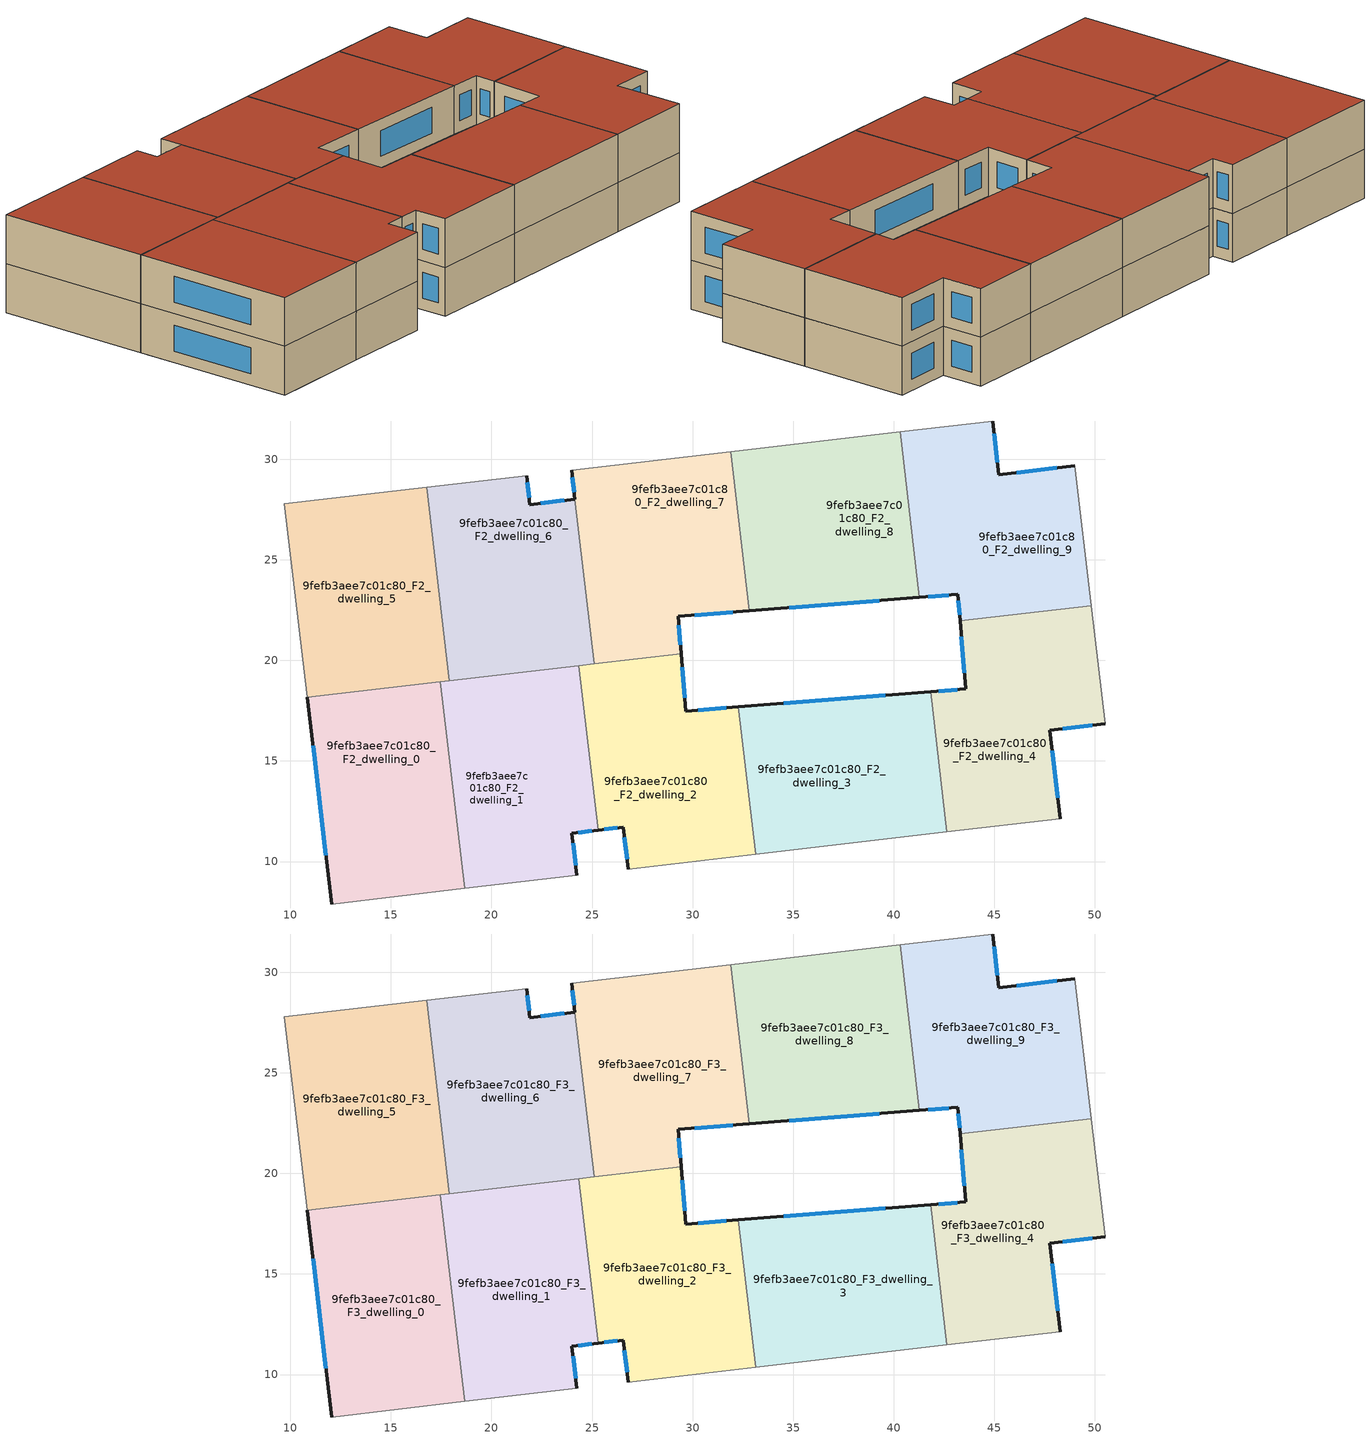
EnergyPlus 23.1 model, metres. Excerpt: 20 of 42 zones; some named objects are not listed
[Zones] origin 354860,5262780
9fefb3aee7c01c80_F2_dwelling_0
 floor to 9fefb3aee7c01c80_F1_dwelling_4 (EU_floor_Construction): 17.53,18.39 17.98,14.51 11.52,12.45 10.9,17.69 z6
 floor to 9fefb3aee7c01c80_F1_dwelling_5 (EU_floor_Construction): 17.98,14.51 18.44,10.62 13.76,8.09 12.05,7.89 11.52,12.45 z6
 floor to 9fefb3aee7c01c80_F1_dwelling_6 (EU_floor_Construction): 18.44,10.62 18.66,8.67 13.76,8.09 z6
 floor adiabatic (EU_floor_Construction): 17.46,18.94 17.53,18.39 10.9,17.69 10.84,18.16 z6
 wall outside (EU_wall_Construction): 10.84,18.16 12.05,7.89 z6:9
 wall to 9fefb3aee7c01c80_F2_dwelling_1 (EU_wall_Construction): 18.66,8.67 17.46,18.94 z6:9
 wall adiabatic (EU_wall_Construction): 12.05,7.89 18.66,8.67 z6:9
 wall to 9fefb3aee7c01c80_F2_dwelling_5 (EU_wall_Construction): 17.46,18.94 10.84,18.16 z6:9
 window (EU_Window_Construction): 11.13,15.75 11.77,10.3 z6.7:8.3
9fefb3aee7c01c80_F2_dwelling_1
 floor to 9fefb3aee7c01c80_F1_dwelling_5 (EU_floor_Construction): 24.71,16.65 25,14.18 18.44,10.62 17.98,14.51 z6
 floor to 9fefb3aee7c01c80_F1_dwelling_6 (EU_floor_Construction): 25,14.18 25.3,11.56 24,11.41 24.24,9.32 18.66,8.67 18.44,10.62 z6
 floor to 9fefb3aee7c01c80_F1_dwelling_3 (EU_floor_Construction): 24.35,19.74 24.42,19.11 17.53,18.39 17.46,18.94 z6
 floor to 9fefb3aee7c01c80_F1_dwelling_4 (EU_floor_Construction): 24.42,19.11 24.71,16.65 17.98,14.51 17.53,18.39 z6
 wall outside (EU_wall_Construction): 24.24,9.32 24,11.41 25.3,11.56 z6:9
 wall to 9fefb3aee7c01c80_F2_dwelling_2 (EU_wall_Construction): 25.3,11.56 24.35,19.74 z6:9
 wall adiabatic (EU_wall_Construction): 18.66,8.67 24.24,9.32 z6:9
 wall to 9fefb3aee7c01c80_F2_dwelling_6 (EU_wall_Construction): 24.35,19.74 17.9,18.99 z6:9
 wall to 9fefb3aee7c01c80_F2_dwelling_5 (EU_wall_Construction): 17.9,18.99 17.46,18.94 z6:9
 window (EU_Window_Construction): 24.31,11.44 25,11.52 / 24.19,9.81 24.06,10.92 z6.7:8.3
9fefb3aee7c01c80_F2_dwelling_2
 floor to 9fefb3aee7c01c80_F1_dwelling_6 (EU_floor_Construction): 32.28,17.69 32.58,15.14 28.68,9.83 26.8,9.61 26.56,11.71 25.3,11.56 25,14.18 31.32,17.61 z6
 floor to 9fefb3aee7c01c80_F1_dwelling_5 (EU_floor_Construction): 31.32,17.61 25,14.18 24.71,16.65 29.6,18.21 29.66,17.48 z6
 floor to 9fefb3aee7c01c80_F1_dwelling_7 (EU_floor_Construction): 32.58,15.14 33.14,10.36 28.68,9.83 z6
 floor to 9fefb3aee7c01c80_F1_dwelling_4 (EU_floor_Construction): 29.49,19.65 29.6,18.21 24.71,16.65 24.42,19.11 z6
 floor to 9fefb3aee7c01c80_F1_dwelling_3 (EU_floor_Construction): 29.43,20.34 29.49,19.65 24.42,19.11 24.35,19.74 z6
 wall outside (EU_wall_Construction): 32.28,17.69 29.66,17.48 29.43,20.34 / 25.3,11.56 26.56,11.71 26.8,9.61 z6:9
 wall to 9fefb3aee7c01c80_F2_dwelling_3 (EU_wall_Construction): 33.14,10.36 32.28,17.69 z6:9
 wall adiabatic (EU_wall_Construction): 26.8,9.61 33.14,10.36 z6:9
 wall to 9fefb3aee7c01c80_F2_dwelling_7 (EU_wall_Construction): 29.43,20.34 25.11,19.83 z6:9
 wall to 9fefb3aee7c01c80_F2_dwelling_6 (EU_wall_Construction): 25.11,19.83 24.35,19.74 z6:9
 window (EU_Window_Construction): 29.61,18.15 29.49,19.67 / 31.67,17.64 30.28,17.53 / 26.61,11.22 26.75,10.11 / 25.6,11.6 26.26,11.68 z6.7:8.3
9fefb3aee7c01c80_F2_dwelling_3
 floor to 9fefb3aee7c01c80_F1_dwelling_7 (EU_floor_Construction): 37.96,18.14 42.51,11.46 33.14,10.36 32.58,15.14 34.59,17.87 z6
 floor to 9fefb3aee7c01c80_F1_dwelling_6 (EU_floor_Construction): 34.59,17.87 32.58,15.14 32.28,17.69 z6
 floor to 9fefb3aee7c01c80_F1_dwelling_8 (EU_floor_Construction): 41.83,18.44 42.65,11.48 42.51,11.46 37.96,18.14 z6
 wall outside (EU_wall_Construction): 41.83,18.44 32.28,17.69 z6:9
 wall to 9fefb3aee7c01c80_F2_dwelling_4 (EU_wall_Construction): 42.65,11.47 41.83,18.44 z6:9
 wall adiabatic (EU_wall_Construction): 33.14,10.36 42.65,11.47 z6:9
 window (EU_Window_Construction): 39.59,18.27 34.53,17.87 z6.7:8.3
9fefb3aee7c01c80_F2_dwelling_4
 floor to 9fefb3aee7c01c80_F1_dwelling_8 (EU_floor_Construction): 50.27,18.92 50.51,16.85 47.77,16.53 48.29,12.14 42.65,11.48 41.83,18.44 43.58,18.58 43.49,19.63 z6
 floor to 9fefb3aee7c01c80_F1_dwelling_9 (EU_floor_Construction): 49.82,22.72 50.27,18.92 43.49,19.63 43.3,21.96 z6
 wall outside (EU_wall_Construction): 43.3,21.96 43.58,18.58 41.83,18.44 / 48.29,12.14 47.77,16.53 50.51,16.85 z6:9
 wall to 9fefb3aee7c01c80_F2_dwelling_9 (EU_wall_Construction): 49.82,22.72 43.3,21.96 z6:9
 wall adiabatic (EU_wall_Construction): 50.51,16.85 49.82,22.72 / 42.65,11.47 48.29,12.14 z6:9
 window (EU_Window_Construction): 43.17,18.55 42.24,18.48 / 43.37,21.17 43.51,19.38 / 48.41,16.61 49.87,16.78 / 48.17,13.17 47.89,15.5 z6.7:8.3
9fefb3aee7c01c80_F2_dwelling_5
 floor adiabatic (EU_floor_Construction): 16.78,28.61 17.9,18.99 10.84,18.16 9.71,27.79 z6
 wall to 9fefb3aee7c01c80_F2_dwelling_6 (EU_wall_Construction): 17.9,18.99 16.78,28.61 z6:9
 wall adiabatic (EU_wall_Construction): 16.78,28.61 9.71,27.79 10.84,18.16 z6:9
9fefb3aee7c01c80_F2_dwelling_6
 floor to 9fefb3aee7c01c80_F1_dwelling_1 (EU_floor_Construction): 24.15,28.02 24.64,23.8 17.08,25.99 16.78,28.61 21.74,29.19 21.91,27.75 z6
 floor to 9fefb3aee7c01c80_F1_dwelling_2 (EU_floor_Construction): 24.64,23.8 24.91,21.5 17.52,22.21 17.08,25.99 z6
 floor to 9fefb3aee7c01c80_F1_dwelling_3 (EU_floor_Construction): 24.91,21.5 25.11,19.83 17.9,18.99 17.52,22.21 z6
 wall outside (EU_wall_Construction): 24.15,28.02 21.91,27.75 21.74,29.19 z6:9
 wall adiabatic (EU_wall_Construction): 21.74,29.19 16.78,28.61 z6:9
 wall to 9fefb3aee7c01c80_F2_dwelling_7 (EU_wall_Construction): 25.11,19.83 24.15,28.02 z6:9
 window (EU_Window_Construction): 21.87,28.09 21.78,28.85 / 23.62,27.95 22.44,27.81 z6.7:8.3
9fefb3aee7c01c80_F2_dwelling_7
 floor to 9fefb3aee7c01c80_F1_dwelling_1 (EU_floor_Construction): 32.76,23.03 32.82,22.46 30.02,22.24 24.64,23.8 23.99,29.34 z6
 floor to 9fefb3aee7c01c80_F1_dwelling_0 (EU_floor_Construction): 31.9,30.38 32.76,23.03 23.99,29.34 23.98,29.45 z6
 floor to 9fefb3aee7c01c80_F1_dwelling_2 (EU_floor_Construction): 30.02,22.24 29.29,22.18 29.38,21.07 24.91,21.5 24.64,23.8 z6
 floor to 9fefb3aee7c01c80_F1_dwelling_3 (EU_floor_Construction): 29.38,21.07 29.43,20.34 25.11,19.83 24.91,21.5 z6
 wall outside (EU_wall_Construction): 29.43,20.34 29.29,22.18 32.82,22.46 / 23.98,29.45 24.15,28.02 z6:9
 wall adiabatic (EU_wall_Construction): 31.9,30.38 23.98,29.45 z6:9
 wall to 9fefb3aee7c01c80_F2_dwelling_8 (EU_wall_Construction): 32.82,22.46 31.9,30.38 z6:9
 window (EU_Window_Construction): 30.12,22.25 31.99,22.4 / 29.4,20.77 29.32,21.75 / 24.02,29.12 24.11,28.35 z6.7:8.3
9fefb3aee7c01c80_F2_dwelling_8
 floor to 9fefb3aee7c01c80_F1_dwelling_0 (EU_floor_Construction): 36.43,30.91 36.43,22.75 33.47,22.52 32.76,23.03 31.9,30.38 z6
 floor to 9fefb3aee7c01c80_F1_dwelling_10 (EU_floor_Construction): 40.32,31.37 41.14,24.29 39.59,23 36.43,22.75 36.43,30.91 z6
 floor to 9fefb3aee7c01c80_F1_dwelling_1 (EU_floor_Construction): 33.47,22.52 32.82,22.46 32.76,23.03 z6
 floor to 9fefb3aee7c01c80_F1_dwelling_9 (EU_floor_Construction): 41.14,24.29 41.28,23.13 39.59,23 z6
 wall outside (EU_wall_Construction): 32.82,22.46 41.28,23.13 z6:9
 wall adiabatic (EU_wall_Construction): 40.32,31.37 31.9,30.38 z6:9
 wall to 9fefb3aee7c01c80_F2_dwelling_9 (EU_wall_Construction): 41.28,23.13 40.32,31.37 z6:9
 window (EU_Window_Construction): 34.81,22.62 39.29,22.98 z6.7:8.3
9fefb3aee7c01c80_F2_dwelling_9
 floor to 9fefb3aee7c01c80_F1_dwelling_10 (EU_floor_Construction): 44.91,31.9 45.23,29.24 45.4,27.82 41.14,24.29 40.32,31.37 z6
 floor to 9fefb3aee7c01c80_F1_dwelling_9 (EU_floor_Construction): 49,29.68 49.82,22.72 43.3,21.96 43.2,23.28 41.28,23.13 41.14,24.29 45.4,27.82 45.23,29.24 z6
 wall outside (EU_wall_Construction): 41.28,23.13 43.2,23.28 43.3,21.96 / 49,29.68 45.23,29.24 44.91,31.9 z6:9
 wall adiabatic (EU_wall_Construction): 49.82,22.72 49,29.68 / 44.91,31.9 40.32,31.37 z6:9
 window (EU_Window_Construction): 43.22,22.97 43.28,22.27 / 41.73,23.17 42.74,23.25 / 45.16,29.86 44.99,31.28 / 48.11,29.58 46.12,29.34 z6.7:8.3
9fefb3aee7c01c80_F3_dwelling_0
 floor to 9fefb3aee7c01c80_F2_dwelling_0 (EU_floor_Construction): 17.46,18.94 18.66,8.67 12.05,7.89 10.84,18.16 z9
 wall outside (EU_wall_Construction): 10.84,18.16 12.05,7.89 z9:12
 wall to 9fefb3aee7c01c80_F3_dwelling_1 (EU_wall_Construction): 18.66,8.67 17.46,18.94 z9:12
 wall adiabatic (EU_wall_Construction): 12.05,7.89 18.66,8.67 z9:12
 wall to 9fefb3aee7c01c80_F3_dwelling_5 (EU_wall_Construction): 17.46,18.94 10.84,18.16 z9:12
 window (EU_Window_Construction): 11.13,15.75 11.77,10.3 z9.7:11.3
 roof outside (EU_roof_Construction): 18.66,8.67 17.46,18.94 10.84,18.16 12.05,7.89 z12
9fefb3aee7c01c80_F3_dwelling_1
 floor to 9fefb3aee7c01c80_F2_dwelling_1 (EU_floor_Construction): 24.35,19.74 25.3,11.56 24,11.41 24.24,9.32 18.66,8.67 17.46,18.94 z9
 wall outside (EU_wall_Construction): 24.24,9.32 24,11.41 25.3,11.56 z9:12
 wall to 9fefb3aee7c01c80_F3_dwelling_2 (EU_wall_Construction): 25.3,11.56 24.35,19.74 z9:12
 wall adiabatic (EU_wall_Construction): 18.66,8.67 24.24,9.32 z9:12
 wall to 9fefb3aee7c01c80_F3_dwelling_6 (EU_wall_Construction): 24.35,19.74 17.9,18.99 z9:12
 wall to 9fefb3aee7c01c80_F3_dwelling_5 (EU_wall_Construction): 17.9,18.99 17.46,18.94 z9:12
 window (EU_Window_Construction): 24.31,11.44 25,11.52 / 24.19,9.81 24.06,10.92 z9.7:11.3
 roof outside (EU_roof_Construction): 24.24,9.32 24,11.41 25.3,11.56 24.35,19.74 17.46,18.94 18.66,8.67 z12
9fefb3aee7c01c80_F3_dwelling_2
 floor to 9fefb3aee7c01c80_F2_dwelling_2 (EU_floor_Construction): 32.28,17.69 33.14,10.36 26.8,9.61 26.56,11.71 25.3,11.56 24.35,19.74 29.43,20.34 29.66,17.48 z9
 wall outside (EU_wall_Construction): 32.28,17.69 29.66,17.48 29.43,20.34 / 25.3,11.56 26.56,11.71 26.8,9.61 z9:12
 wall to 9fefb3aee7c01c80_F3_dwelling_3 (EU_wall_Construction): 33.14,10.36 32.28,17.69 z9:12
 wall adiabatic (EU_wall_Construction): 26.8,9.61 33.14,10.36 z9:12
 wall to 9fefb3aee7c01c80_F3_dwelling_7 (EU_wall_Construction): 29.43,20.34 25.11,19.83 z9:12
 wall to 9fefb3aee7c01c80_F3_dwelling_6 (EU_wall_Construction): 25.11,19.83 24.35,19.74 z9:12
 window (EU_Window_Construction): 29.61,18.15 29.49,19.67 / 31.67,17.64 30.28,17.53 / 26.61,11.22 26.75,10.11 / 25.6,11.6 26.26,11.68 z9.7:11.3
 roof outside (EU_roof_Construction): 33.14,10.36 32.28,17.69 29.66,17.48 29.43,20.34 24.35,19.74 25.3,11.56 26.56,11.71 26.8,9.61 z12
9fefb3aee7c01c80_F3_dwelling_3
 floor to 9fefb3aee7c01c80_F2_dwelling_3 (EU_floor_Construction): 41.83,18.44 42.65,11.47 33.14,10.36 32.28,17.69 z9
 wall outside (EU_wall_Construction): 41.83,18.44 32.28,17.69 z9:12
 wall to 9fefb3aee7c01c80_F3_dwelling_4 (EU_wall_Construction): 42.65,11.47 41.83,18.44 z9:12
 wall adiabatic (EU_wall_Construction): 33.14,10.36 42.65,11.47 z9:12
 window (EU_Window_Construction): 39.59,18.27 34.53,17.87 z9.7:11.3
 roof outside (EU_roof_Construction): 42.65,11.47 41.83,18.44 32.28,17.69 33.14,10.36 z12
9fefb3aee7c01c80_F3_dwelling_4
 floor to 9fefb3aee7c01c80_F2_dwelling_4 (EU_floor_Construction): 49.82,22.72 50.51,16.85 47.77,16.53 48.29,12.14 42.65,11.47 41.83,18.44 43.58,18.58 43.3,21.96 z9
 wall outside (EU_wall_Construction): 43.3,21.96 43.58,18.58 41.83,18.44 / 48.29,12.14 47.77,16.53 50.51,16.85 z9:12
 wall to 9fefb3aee7c01c80_F3_dwelling_9 (EU_wall_Construction): 49.82,22.72 43.3,21.96 z9:12
 wall adiabatic (EU_wall_Construction): 50.51,16.85 49.82,22.72 / 42.65,11.47 48.29,12.14 z9:12
 window (EU_Window_Construction): 43.17,18.55 42.24,18.48 / 43.37,21.17 43.51,19.38 / 48.41,16.61 49.87,16.78 / 48.17,13.17 47.89,15.5 z9.7:11.3
 roof outside (EU_roof_Construction): 48.29,12.14 47.77,16.53 50.51,16.85 49.82,22.72 43.3,21.96 43.58,18.58 41.83,18.44 42.65,11.47 z12
9fefb3aee7c01c80_F3_dwelling_5
 floor to 9fefb3aee7c01c80_F2_dwelling_5 (EU_floor_Construction): 16.78,28.61 17.9,18.99 10.84,18.16 9.71,27.79 z9
 wall to 9fefb3aee7c01c80_F3_dwelling_6 (EU_wall_Construction): 17.9,18.99 16.78,28.61 z9:12
 wall adiabatic (EU_wall_Construction): 16.78,28.61 9.71,27.79 10.84,18.16 z9:12
 roof outside (EU_roof_Construction): 17.9,18.99 16.78,28.61 9.71,27.79 10.84,18.16 z12
9fefb3aee7c01c80_F3_dwelling_6
 floor to 9fefb3aee7c01c80_F2_dwelling_6 (EU_floor_Construction): 24.15,28.02 25.11,19.83 17.9,18.99 16.78,28.61 21.74,29.19 21.91,27.75 z9
 wall outside (EU_wall_Construction): 24.15,28.02 21.91,27.75 21.74,29.19 z9:12
 wall adiabatic (EU_wall_Construction): 21.74,29.19 16.78,28.61 z9:12
 wall to 9fefb3aee7c01c80_F3_dwelling_7 (EU_wall_Construction): 25.11,19.83 24.15,28.02 z9:12
 window (EU_Window_Construction): 21.87,28.09 21.78,28.85 / 23.62,27.95 22.44,27.81 z9.7:11.3
 roof outside (EU_roof_Construction): 25.11,19.83 24.15,28.02 21.91,27.75 21.74,29.19 16.78,28.61 17.9,18.99 z12
9fefb3aee7c01c80_F3_dwelling_7
 floor to 9fefb3aee7c01c80_F2_dwelling_7 (EU_floor_Construction): 31.9,30.38 32.82,22.46 29.29,22.18 29.43,20.34 25.11,19.83 23.98,29.45 z9
 wall outside (EU_wall_Construction): 29.43,20.34 29.29,22.18 32.82,22.46 / 23.98,29.45 24.15,28.02 z9:12
 wall adiabatic (EU_wall_Construction): 31.9,30.38 23.98,29.45 z9:12
 wall to 9fefb3aee7c01c80_F3_dwelling_8 (EU_wall_Construction): 32.82,22.46 31.9,30.38 z9:12
 window (EU_Window_Construction): 30.12,22.25 31.99,22.4 / 29.4,20.77 29.32,21.75 / 24.02,29.12 24.11,28.35 z9.7:11.3
 roof outside (EU_roof_Construction): 32.82,22.46 31.9,30.38 23.98,29.45 25.11,19.83 29.43,20.34 29.29,22.18 z12
9fefb3aee7c01c80_F3_dwelling_8
 floor to 9fefb3aee7c01c80_F2_dwelling_8 (EU_floor_Construction): 40.32,31.37 41.28,23.13 32.82,22.46 31.9,30.38 z9
 wall outside (EU_wall_Construction): 32.82,22.46 41.28,23.13 z9:12
 wall adiabatic (EU_wall_Construction): 40.32,31.37 31.9,30.38 z9:12
 wall to 9fefb3aee7c01c80_F3_dwelling_9 (EU_wall_Construction): 41.28,23.13 40.32,31.37 z9:12
 window (EU_Window_Construction): 34.81,22.62 39.29,22.98 z9.7:11.3
 roof outside (EU_roof_Construction): 41.28,23.13 40.32,31.37 31.9,30.38 32.82,22.46 z12
9fefb3aee7c01c80_F3_dwelling_9
 floor to 9fefb3aee7c01c80_F2_dwelling_9 (EU_floor_Construction): 49,29.68 49.82,22.72 43.3,21.96 43.2,23.28 41.28,23.13 40.32,31.37 44.91,31.9 45.23,29.24 z9
 wall outside (EU_wall_Construction): 41.28,23.13 43.2,23.28 43.3,21.96 / 49,29.68 45.23,29.24 44.91,31.9 z9:12
 wall adiabatic (EU_wall_Construction): 49.82,22.72 49,29.68 / 44.91,31.9 40.32,31.37 z9:12
 window (EU_Window_Construction): 43.22,22.97 43.28,22.27 / 41.73,23.17 42.74,23.25 / 45.16,29.86 44.99,31.28 / 48.11,29.58 46.12,29.34 z9.7:11.3
 roof outside (EU_roof_Construction): 49.82,22.72 49,29.68 45.23,29.24 44.91,31.9 40.32,31.37 41.28,23.13 43.2,23.28 43.3,21.96 z12
[Building]
EU S2 Campaign: North Axis=0; Terrain=City; Solar Distribution=FullExterior
[Site:Location]
Budapest.Ferenc.Liszt.Intl.AP: Latitude=47.437; Longitude=19.256; Time Zone=1; Elevation=185
[SizingPeriod:WeatherFileDays]
AnnualSizingPeriod: Begin Month=1; Begin Day of Month=1; End Month=12; End Day of Month=31; Day of Week for Start Day=Monday; Use Weather File Daylight Saving Period=No; Use Weather File Rain and Snow Indicators=No
[MATERIAL]
EU_InternalMass_Material: Roughness=MediumRough; Thickness=0.1; Conductivity=1; Density=1800; Specific Heat=900; Thermal Absorptance=0.9; Solar Absorptance=0.7; Visible Absorptance=0.7
[MATERIAL:NOMASS] Roughness=MediumRough; Thermal Absorptance=0.9; Solar Absorptance=0.7; Visible Absorptance=0.7
Name | Thermal Resistance
EU_wall_NoMass | 0.832559
EU_roof_NoMass | 1.39638
EU_floor_NoMass | 0.872794
[WINDOWMATERIAL:SIMPLEGLAZINGSYSTEM]
EU_Window_SimpleGlazing: UFactor=2.79869; Solar Heat Gain Coefficient=0.75; Visible Transmittance=0.75
[CONSTRUCTION]
EU_wall_Construction: EU_wall_NoMass
EU_roof_Construction: EU_roof_NoMass
EU_floor_Construction: EU_floor_NoMass
EU_Window_Construction: EU_Window_SimpleGlazing
EU_InternalMass_Construction: EU_InternalMass_Material
[ZONE] Type=1; Multiplier=1; Ceiling Height=autocalculate; Floor Area=autocalculate; Part of Total Floor Area=Yes
Name | Volume
9fefb3aee7c01c80_F2_dwelling_0; 9fefb3aee7c01c80_F3_dwelling_0 | 206.716
9fefb3aee7c01c80_F2_dwelling_1; 9fefb3aee7c01c80_F3_dwelling_1 | 206.707
9fefb3aee7c01c80_F2_dwelling_2; 9fefb3aee7c01c80_F3_dwelling_2; 9fefb3aee7c01c80_F2_dwelling_8; 9fefb3aee7c01c80_F3_dwelling_8 | 206.731
9fefb3aee7c01c80_F2_dwelling_3; 9fefb3aee7c01c80_F3_dwelling_3 | 206.693
9fefb3aee7c01c80_F2_dwelling_4; 9fefb3aee7c01c80_F3_dwelling_4 | 206.711
9fefb3aee7c01c80_F2_dwelling_5; 9fefb3aee7c01c80_F3_dwelling_5 | 206.713
9fefb3aee7c01c80_F2_dwelling_6; 9fefb3aee7c01c80_F3_dwelling_6 | 201.001
9fefb3aee7c01c80_F2_dwelling_7; 9fefb3aee7c01c80_F3_dwelling_7 | 212.444
9fefb3aee7c01c80_F2_dwelling_9; 9fefb3aee7c01c80_F3_dwelling_9 | 206.736
[INTERNALMASS] Construction=EU_InternalMass_Construction
Name | Zone or ZoneList | Surface Area
9fefb3aee7c01c80_F2_dwelling_0_EU_InternalMass | 9fefb3aee7c01c80_F2_dwelling_0 | 68.9055
9fefb3aee7c01c80_F2_dwelling_1_EU_InternalMass | 9fefb3aee7c01c80_F2_dwelling_1 | 68.9025
9fefb3aee7c01c80_F2_dwelling_2_EU_InternalMass | 9fefb3aee7c01c80_F2_dwelling_2 | 68.9104
9fefb3aee7c01c80_F2_dwelling_3_EU_InternalMass | 9fefb3aee7c01c80_F2_dwelling_3 | 68.8974
9fefb3aee7c01c80_F2_dwelling_4_EU_InternalMass | 9fefb3aee7c01c80_F2_dwelling_4 | 68.9039
9fefb3aee7c01c80_F2_dwelling_5_EU_InternalMass | 9fefb3aee7c01c80_F2_dwelling_5 | 68.9043
9fefb3aee7c01c80_F2_dwelling_6_EU_InternalMass | 9fefb3aee7c01c80_F2_dwelling_6 | 67.0002
9fefb3aee7c01c80_F2_dwelling_7_EU_InternalMass | 9fefb3aee7c01c80_F2_dwelling_7 | 70.815
9fefb3aee7c01c80_F2_dwelling_8_EU_InternalMass | 9fefb3aee7c01c80_F2_dwelling_8 | 68.9103
9fefb3aee7c01c80_F2_dwelling_9_EU_InternalMass | 9fefb3aee7c01c80_F2_dwelling_9 | 68.9111
9fefb3aee7c01c80_F3_dwelling_0_EU_InternalMass | 9fefb3aee7c01c80_F3_dwelling_0 | 68.9055
9fefb3aee7c01c80_F3_dwelling_1_EU_InternalMass | 9fefb3aee7c01c80_F3_dwelling_1 | 68.9025
9fefb3aee7c01c80_F3_dwelling_2_EU_InternalMass | 9fefb3aee7c01c80_F3_dwelling_2 | 68.9104
9fefb3aee7c01c80_F3_dwelling_3_EU_InternalMass | 9fefb3aee7c01c80_F3_dwelling_3 | 68.8974
9fefb3aee7c01c80_F3_dwelling_4_EU_InternalMass | 9fefb3aee7c01c80_F3_dwelling_4 | 68.9039
9fefb3aee7c01c80_F3_dwelling_5_EU_InternalMass | 9fefb3aee7c01c80_F3_dwelling_5 | 68.9043
9fefb3aee7c01c80_F3_dwelling_6_EU_InternalMass | 9fefb3aee7c01c80_F3_dwelling_6 | 67.0002
9fefb3aee7c01c80_F3_dwelling_7_EU_InternalMass | 9fefb3aee7c01c80_F3_dwelling_7 | 70.815
9fefb3aee7c01c80_F3_dwelling_8_EU_InternalMass | 9fefb3aee7c01c80_F3_dwelling_8 | 68.9103
9fefb3aee7c01c80_F3_dwelling_9_EU_InternalMass | 9fefb3aee7c01c80_F3_dwelling_9 | 68.9111
[OTHEREQUIPMENT] Fuel Type=Electricity; Design Level Calculation Method=Watts/Area; Power per Zone Floor Area=1; Fraction Latent=0; Fraction Radiant=0; Fraction Lost=0; Carbon Dioxide Generation Rate=0; EndUse Subcategory=EU_Step8_InternalGains
Name | Zone or ZoneList or Space or SpaceList | Schedule
EU_Step8_InternalGain_9fefb3aee7c01c80_F2_dwelling_0_f000 | 9fefb3aee7c01c80_F2_dwelling_0 | EU_Step8_GainSchedule_9fefb3aee7c01c80_F2_dwelling_0_f000
EU_Step8_InternalGain_9fefb3aee7c01c80_F2_dwelling_1_f000 | 9fefb3aee7c01c80_F2_dwelling_1 | EU_Step8_GainSchedule_9fefb3aee7c01c80_F2_dwelling_1_f000
EU_Step8_InternalGain_9fefb3aee7c01c80_F2_dwelling_2_f000 | 9fefb3aee7c01c80_F2_dwelling_2 | EU_Step8_GainSchedule_9fefb3aee7c01c80_F2_dwelling_2_f000
EU_Step8_InternalGain_9fefb3aee7c01c80_F2_dwelling_3_f000 | 9fefb3aee7c01c80_F2_dwelling_3 | EU_Step8_GainSchedule_9fefb3aee7c01c80_F2_dwelling_3_f000
EU_Step8_InternalGain_9fefb3aee7c01c80_F2_dwelling_4_f000 | 9fefb3aee7c01c80_F2_dwelling_4 | EU_Step8_GainSchedule_9fefb3aee7c01c80_F2_dwelling_4_f000
EU_Step8_InternalGain_9fefb3aee7c01c80_F2_dwelling_5_f000 | 9fefb3aee7c01c80_F2_dwelling_5 | EU_Step8_GainSchedule_9fefb3aee7c01c80_F2_dwelling_5_f000
EU_Step8_InternalGain_9fefb3aee7c01c80_F2_dwelling_6_f000 | 9fefb3aee7c01c80_F2_dwelling_6 | EU_Step8_GainSchedule_9fefb3aee7c01c80_F2_dwelling_6_f000
EU_Step8_InternalGain_9fefb3aee7c01c80_F2_dwelling_7_f000 | 9fefb3aee7c01c80_F2_dwelling_7 | EU_Step8_GainSchedule_9fefb3aee7c01c80_F2_dwelling_7_f000
EU_Step8_InternalGain_9fefb3aee7c01c80_F2_dwelling_8_f000 | 9fefb3aee7c01c80_F2_dwelling_8 | EU_Step8_GainSchedule_9fefb3aee7c01c80_F2_dwelling_8_f000
EU_Step8_InternalGain_9fefb3aee7c01c80_F2_dwelling_9_f000 | 9fefb3aee7c01c80_F2_dwelling_9 | EU_Step8_GainSchedule_9fefb3aee7c01c80_F2_dwelling_9_f000
EU_Step8_InternalGain_9fefb3aee7c01c80_F3_dwelling_0_f000 | 9fefb3aee7c01c80_F3_dwelling_0 | EU_Step8_GainSchedule_9fefb3aee7c01c80_F3_dwelling_0_f000
EU_Step8_InternalGain_9fefb3aee7c01c80_F3_dwelling_1_f000 | 9fefb3aee7c01c80_F3_dwelling_1 | EU_Step8_GainSchedule_9fefb3aee7c01c80_F3_dwelling_1_f000
EU_Step8_InternalGain_9fefb3aee7c01c80_F3_dwelling_2_f000 | 9fefb3aee7c01c80_F3_dwelling_2 | EU_Step8_GainSchedule_9fefb3aee7c01c80_F3_dwelling_2_f000
EU_Step8_InternalGain_9fefb3aee7c01c80_F3_dwelling_3_f000 | 9fefb3aee7c01c80_F3_dwelling_3 | EU_Step8_GainSchedule_9fefb3aee7c01c80_F3_dwelling_3_f000
EU_Step8_InternalGain_9fefb3aee7c01c80_F3_dwelling_4_f000 | 9fefb3aee7c01c80_F3_dwelling_4 | EU_Step8_GainSchedule_9fefb3aee7c01c80_F3_dwelling_4_f000
EU_Step8_InternalGain_9fefb3aee7c01c80_F3_dwelling_5_f000 | 9fefb3aee7c01c80_F3_dwelling_5 | EU_Step8_GainSchedule_9fefb3aee7c01c80_F3_dwelling_5_f000
EU_Step8_InternalGain_9fefb3aee7c01c80_F3_dwelling_6_f000 | 9fefb3aee7c01c80_F3_dwelling_6 | EU_Step8_GainSchedule_9fefb3aee7c01c80_F3_dwelling_6_f000
EU_Step8_InternalGain_9fefb3aee7c01c80_F3_dwelling_7_f000 | 9fefb3aee7c01c80_F3_dwelling_7 | EU_Step8_GainSchedule_9fefb3aee7c01c80_F3_dwelling_7_f000
EU_Step8_InternalGain_9fefb3aee7c01c80_F3_dwelling_8_f000 | 9fefb3aee7c01c80_F3_dwelling_8 | EU_Step8_GainSchedule_9fefb3aee7c01c80_F3_dwelling_8_f000
EU_Step8_InternalGain_9fefb3aee7c01c80_F3_dwelling_9_f000 | 9fefb3aee7c01c80_F3_dwelling_9 | EU_Step8_GainSchedule_9fefb3aee7c01c80_F3_dwelling_9_f000
[ZONEVENTILATION:DESIGNFLOWRATE] Schedule=EU_AlwaysOn; Design Flow Rate Calculation Method=AirChanges/Hour; Air Changes per Hour=0.475469; Ventilation Type=Natural; Fan Pressure Rise=0; Fan Total Efficiency=1; Constant Term Coefficient=1; Temperature Term Coefficient=0; Velocity Term Coefficient=0; Velocity Squared Term Coefficient=0; Minimum Indoor Temperature=-100; Maximum Indoor Temperature=100; Delta Temperature=-100; Minimum Outdoor Temperature=-100; Maximum Outdoor Temperature=100; Maximum Wind Speed=40
Name | Zone or ZoneList or Space or SpaceList
EU_ConstantAir_9fefb3aee7c01c80_F2_dwelling_0 | 9fefb3aee7c01c80_F2_dwelling_0
EU_ConstantAir_9fefb3aee7c01c80_F2_dwelling_1 | 9fefb3aee7c01c80_F2_dwelling_1
EU_ConstantAir_9fefb3aee7c01c80_F2_dwelling_2 | 9fefb3aee7c01c80_F2_dwelling_2
EU_ConstantAir_9fefb3aee7c01c80_F2_dwelling_3 | 9fefb3aee7c01c80_F2_dwelling_3
EU_ConstantAir_9fefb3aee7c01c80_F2_dwelling_4 | 9fefb3aee7c01c80_F2_dwelling_4
EU_ConstantAir_9fefb3aee7c01c80_F2_dwelling_5 | 9fefb3aee7c01c80_F2_dwelling_5
EU_ConstantAir_9fefb3aee7c01c80_F2_dwelling_6 | 9fefb3aee7c01c80_F2_dwelling_6
EU_ConstantAir_9fefb3aee7c01c80_F2_dwelling_7 | 9fefb3aee7c01c80_F2_dwelling_7
EU_ConstantAir_9fefb3aee7c01c80_F2_dwelling_8 | 9fefb3aee7c01c80_F2_dwelling_8
EU_ConstantAir_9fefb3aee7c01c80_F2_dwelling_9 | 9fefb3aee7c01c80_F2_dwelling_9
EU_ConstantAir_9fefb3aee7c01c80_F3_dwelling_0 | 9fefb3aee7c01c80_F3_dwelling_0
EU_ConstantAir_9fefb3aee7c01c80_F3_dwelling_1 | 9fefb3aee7c01c80_F3_dwelling_1
EU_ConstantAir_9fefb3aee7c01c80_F3_dwelling_2 | 9fefb3aee7c01c80_F3_dwelling_2
EU_ConstantAir_9fefb3aee7c01c80_F3_dwelling_3 | 9fefb3aee7c01c80_F3_dwelling_3
EU_ConstantAir_9fefb3aee7c01c80_F3_dwelling_4 | 9fefb3aee7c01c80_F3_dwelling_4
EU_ConstantAir_9fefb3aee7c01c80_F3_dwelling_5 | 9fefb3aee7c01c80_F3_dwelling_5
EU_ConstantAir_9fefb3aee7c01c80_F3_dwelling_6 | 9fefb3aee7c01c80_F3_dwelling_6
EU_ConstantAir_9fefb3aee7c01c80_F3_dwelling_7 | 9fefb3aee7c01c80_F3_dwelling_7
EU_ConstantAir_9fefb3aee7c01c80_F3_dwelling_8 | 9fefb3aee7c01c80_F3_dwelling_8
EU_ConstantAir_9fefb3aee7c01c80_F3_dwelling_9 | 9fefb3aee7c01c80_F3_dwelling_9
[HVACTEMPLATE:ZONE:IDEALLOADSAIRSYSTEM] System Availability Schedule=EU_AlwaysOn; Maximum Heating Supply Air Temperature=50; Minimum Cooling Supply Air Temperature=13; Maximum Heating Supply Air Humidity Ratio=0.0156; Minimum Cooling Supply Air Humidity Ratio=0.0077; Heating Limit=NoLimit; Cooling Limit=NoLimit; Heating Availability Schedule=EU_AlwaysOn; Cooling Availability Schedule=EU_CoolingOff; Dehumidification Control Type=ConstantSensibleHeatRatio; Cooling Sensible Heat Ratio=0.7; Dehumidification Setpoint=60; Humidification Control Type=None; Humidification Setpoint=30; Outdoor Air Method=None; Outdoor Air Flow Rate per Person=0.00944; Outdoor Air Flow Rate per Zone Floor Area=0; Outdoor Air Flow Rate per Zone=0; Demand Controlled Ventilation Type=None; Outdoor Air Economizer Type=NoEconomizer; Heat Recovery Type=None; Sensible Heat Recovery Effectiveness=0.7; Latent Heat Recovery Effectiveness=0.65
Name | Template Thermostat
9fefb3aee7c01c80_F2_dwelling_0 | EU_HeatOnly_9fefb3aee7c01c80_F2_dwelling_0
9fefb3aee7c01c80_F2_dwelling_1 | EU_HeatOnly_9fefb3aee7c01c80_F2_dwelling_1
9fefb3aee7c01c80_F2_dwelling_2 | EU_HeatOnly_9fefb3aee7c01c80_F2_dwelling_2
9fefb3aee7c01c80_F2_dwelling_3 | EU_HeatOnly_9fefb3aee7c01c80_F2_dwelling_3
9fefb3aee7c01c80_F2_dwelling_4 | EU_HeatOnly_9fefb3aee7c01c80_F2_dwelling_4
9fefb3aee7c01c80_F2_dwelling_5 | EU_HeatOnly_9fefb3aee7c01c80_F2_dwelling_5
9fefb3aee7c01c80_F2_dwelling_6 | EU_HeatOnly_9fefb3aee7c01c80_F2_dwelling_6
9fefb3aee7c01c80_F2_dwelling_7 | EU_HeatOnly_9fefb3aee7c01c80_F2_dwelling_7
9fefb3aee7c01c80_F2_dwelling_8 | EU_HeatOnly_9fefb3aee7c01c80_F2_dwelling_8
9fefb3aee7c01c80_F2_dwelling_9 | EU_HeatOnly_9fefb3aee7c01c80_F2_dwelling_9
9fefb3aee7c01c80_F3_dwelling_0 | EU_HeatOnly_9fefb3aee7c01c80_F3_dwelling_0
9fefb3aee7c01c80_F3_dwelling_1 | EU_HeatOnly_9fefb3aee7c01c80_F3_dwelling_1
9fefb3aee7c01c80_F3_dwelling_2 | EU_HeatOnly_9fefb3aee7c01c80_F3_dwelling_2
9fefb3aee7c01c80_F3_dwelling_3 | EU_HeatOnly_9fefb3aee7c01c80_F3_dwelling_3
9fefb3aee7c01c80_F3_dwelling_4 | EU_HeatOnly_9fefb3aee7c01c80_F3_dwelling_4
9fefb3aee7c01c80_F3_dwelling_5 | EU_HeatOnly_9fefb3aee7c01c80_F3_dwelling_5
9fefb3aee7c01c80_F3_dwelling_6 | EU_HeatOnly_9fefb3aee7c01c80_F3_dwelling_6
9fefb3aee7c01c80_F3_dwelling_7 | EU_HeatOnly_9fefb3aee7c01c80_F3_dwelling_7
9fefb3aee7c01c80_F3_dwelling_8 | EU_HeatOnly_9fefb3aee7c01c80_F3_dwelling_8
9fefb3aee7c01c80_F3_dwelling_9 | EU_HeatOnly_9fefb3aee7c01c80_F3_dwelling_9
[SIZING:ZONE] Zone Cooling Design Supply Air Temperature Input Method=SupplyAirTemperature; Zone Cooling Design Supply Air Temperature=13; Zone Heating Design Supply Air Temperature Input Method=SupplyAirTemperature; Zone Heating Design Supply Air Temperature=50; Zone Cooling Design Supply Air Humidity Ratio=0.008; Zone Heating Design Supply Air Humidity Ratio=0.008; Cooling Design Air Flow Method=DesignDay; Cooling Design Air Flow Rate=0; Cooling Minimum Air Flow per Zone Floor Area=0.000762; Cooling Minimum Air Flow=0; Cooling Minimum Air Flow Fraction=0.2; Heating Design Air Flow Method=DesignDay; Heating Design Air Flow Rate=0; Heating Maximum Air Flow per Zone Floor Area=0.002032; Heating Maximum Air Flow=0.141576; Heating Maximum Air Flow Fraction=0.3; Account for Dedicated Outdoor Air System=No; Dedicated Outdoor Air System Control Strategy=NeutralSupplyAir; Dedicated Outdoor Air Low Setpoint Temperature for Design=autosize; Dedicated Outdoor Air High Setpoint Temperature for Design=autosize; Zone Load Sizing Method=Sensible Load Only No Latent Load; Zone Latent Cooling Design Supply Air Humidity Ratio Input Method=HumidityRatioDifference; Zone Cooling Design Supply Air Humidity Ratio Difference=0.005; Zone Latent Heating Design Supply Air Humidity Ratio Input Method=HumidityRatioDifference; Zone Humidification Design Supply Air Humidity Ratio Difference=0.005
9fefb3aee7c01c80_F2_dwelling_0; 9fefb3aee7c01c80_F2_dwelling_1; 9fefb3aee7c01c80_F2_dwelling_2; 9fefb3aee7c01c80_F2_dwelling_3; 9fefb3aee7c01c80_F2_dwelling_4; 9fefb3aee7c01c80_F2_dwelling_5; 9fefb3aee7c01c80_F2_dwelling_6; 9fefb3aee7c01c80_F2_dwelling_7; 9fefb3aee7c01c80_F2_dwelling_8; 9fefb3aee7c01c80_F2_dwelling_9; 9fefb3aee7c01c80_F3_dwelling_0; 9fefb3aee7c01c80_F3_dwelling_1; 9fefb3aee7c01c80_F3_dwelling_2; 9fefb3aee7c01c80_F3_dwelling_3; 9fefb3aee7c01c80_F3_dwelling_4; 9fefb3aee7c01c80_F3_dwelling_5; 9fefb3aee7c01c80_F3_dwelling_6; 9fefb3aee7c01c80_F3_dwelling_7; 9fefb3aee7c01c80_F3_dwelling_8; 9fefb3aee7c01c80_F3_dwelling_9
[SCHEDULE:CONSTANT]
Name | Hourly Value
EU_AlwaysOn | 1
EU_CoolingOff | 0
[SCHEDULE:FILE] Column Number=1; Rows to Skip at Top=0; Number of Hours of Data=8760; Column Separator=Comma; Interpolate to Timestep=No; Minutes per Item=60; Adjust Schedule for Daylight Savings=Yes
Name | File
EU_Step8_GainSchedule_9fefb3aee7c01c80_F2_dwelling_0_f000 | ../../schedules/9fefb3aee7c01c80/9fefb3aee7c01c80_F2_dwelling_0_f000_gain.csv
EU_Step8_GainSchedule_9fefb3aee7c01c80_F2_dwelling_1_f000 | ../../schedules/9fefb3aee7c01c80/9fefb3aee7c01c80_F2_dwelling_1_f000_gain.csv
EU_Step8_GainSchedule_9fefb3aee7c01c80_F2_dwelling_2_f000 | ../../schedules/9fefb3aee7c01c80/9fefb3aee7c01c80_F2_dwelling_2_f000_gain.csv
EU_Step8_GainSchedule_9fefb3aee7c01c80_F2_dwelling_3_f000 | ../../schedules/9fefb3aee7c01c80/9fefb3aee7c01c80_F2_dwelling_3_f000_gain.csv
EU_Step8_GainSchedule_9fefb3aee7c01c80_F2_dwelling_4_f000 | ../../schedules/9fefb3aee7c01c80/9fefb3aee7c01c80_F2_dwelling_4_f000_gain.csv
EU_Step8_GainSchedule_9fefb3aee7c01c80_F2_dwelling_5_f000 | ../../schedules/9fefb3aee7c01c80/9fefb3aee7c01c80_F2_dwelling_5_f000_gain.csv
EU_Step8_GainSchedule_9fefb3aee7c01c80_F2_dwelling_6_f000 | ../../schedules/9fefb3aee7c01c80/9fefb3aee7c01c80_F2_dwelling_6_f000_gain.csv
EU_Step8_GainSchedule_9fefb3aee7c01c80_F2_dwelling_7_f000 | ../../schedules/9fefb3aee7c01c80/9fefb3aee7c01c80_F2_dwelling_7_f000_gain.csv
EU_Step8_GainSchedule_9fefb3aee7c01c80_F2_dwelling_8_f000 | ../../schedules/9fefb3aee7c01c80/9fefb3aee7c01c80_F2_dwelling_8_f000_gain.csv
EU_Step8_GainSchedule_9fefb3aee7c01c80_F2_dwelling_9_f000 | ../../schedules/9fefb3aee7c01c80/9fefb3aee7c01c80_F2_dwelling_9_f000_gain.csv
EU_Step8_GainSchedule_9fefb3aee7c01c80_F3_dwelling_0_f000 | ../../schedules/9fefb3aee7c01c80/9fefb3aee7c01c80_F3_dwelling_0_f000_gain.csv
EU_Step8_GainSchedule_9fefb3aee7c01c80_F3_dwelling_1_f000 | ../../schedules/9fefb3aee7c01c80/9fefb3aee7c01c80_F3_dwelling_1_f000_gain.csv
EU_Step8_GainSchedule_9fefb3aee7c01c80_F3_dwelling_2_f000 | ../../schedules/9fefb3aee7c01c80/9fefb3aee7c01c80_F3_dwelling_2_f000_gain.csv
EU_Step8_GainSchedule_9fefb3aee7c01c80_F3_dwelling_3_f000 | ../../schedules/9fefb3aee7c01c80/9fefb3aee7c01c80_F3_dwelling_3_f000_gain.csv
EU_Step8_GainSchedule_9fefb3aee7c01c80_F3_dwelling_4_f000 | ../../schedules/9fefb3aee7c01c80/9fefb3aee7c01c80_F3_dwelling_4_f000_gain.csv
EU_Step8_GainSchedule_9fefb3aee7c01c80_F3_dwelling_5_f000 | ../../schedules/9fefb3aee7c01c80/9fefb3aee7c01c80_F3_dwelling_5_f000_gain.csv
EU_Step8_GainSchedule_9fefb3aee7c01c80_F3_dwelling_6_f000 | ../../schedules/9fefb3aee7c01c80/9fefb3aee7c01c80_F3_dwelling_6_f000_gain.csv
EU_Step8_GainSchedule_9fefb3aee7c01c80_F3_dwelling_7_f000 | ../../schedules/9fefb3aee7c01c80/9fefb3aee7c01c80_F3_dwelling_7_f000_gain.csv
EU_Step8_GainSchedule_9fefb3aee7c01c80_F3_dwelling_8_f000 | ../../schedules/9fefb3aee7c01c80/9fefb3aee7c01c80_F3_dwelling_8_f000_gain.csv
EU_Step8_GainSchedule_9fefb3aee7c01c80_F3_dwelling_9_f000 | ../../schedules/9fefb3aee7c01c80/9fefb3aee7c01c80_F3_dwelling_9_f000_gain.csv
